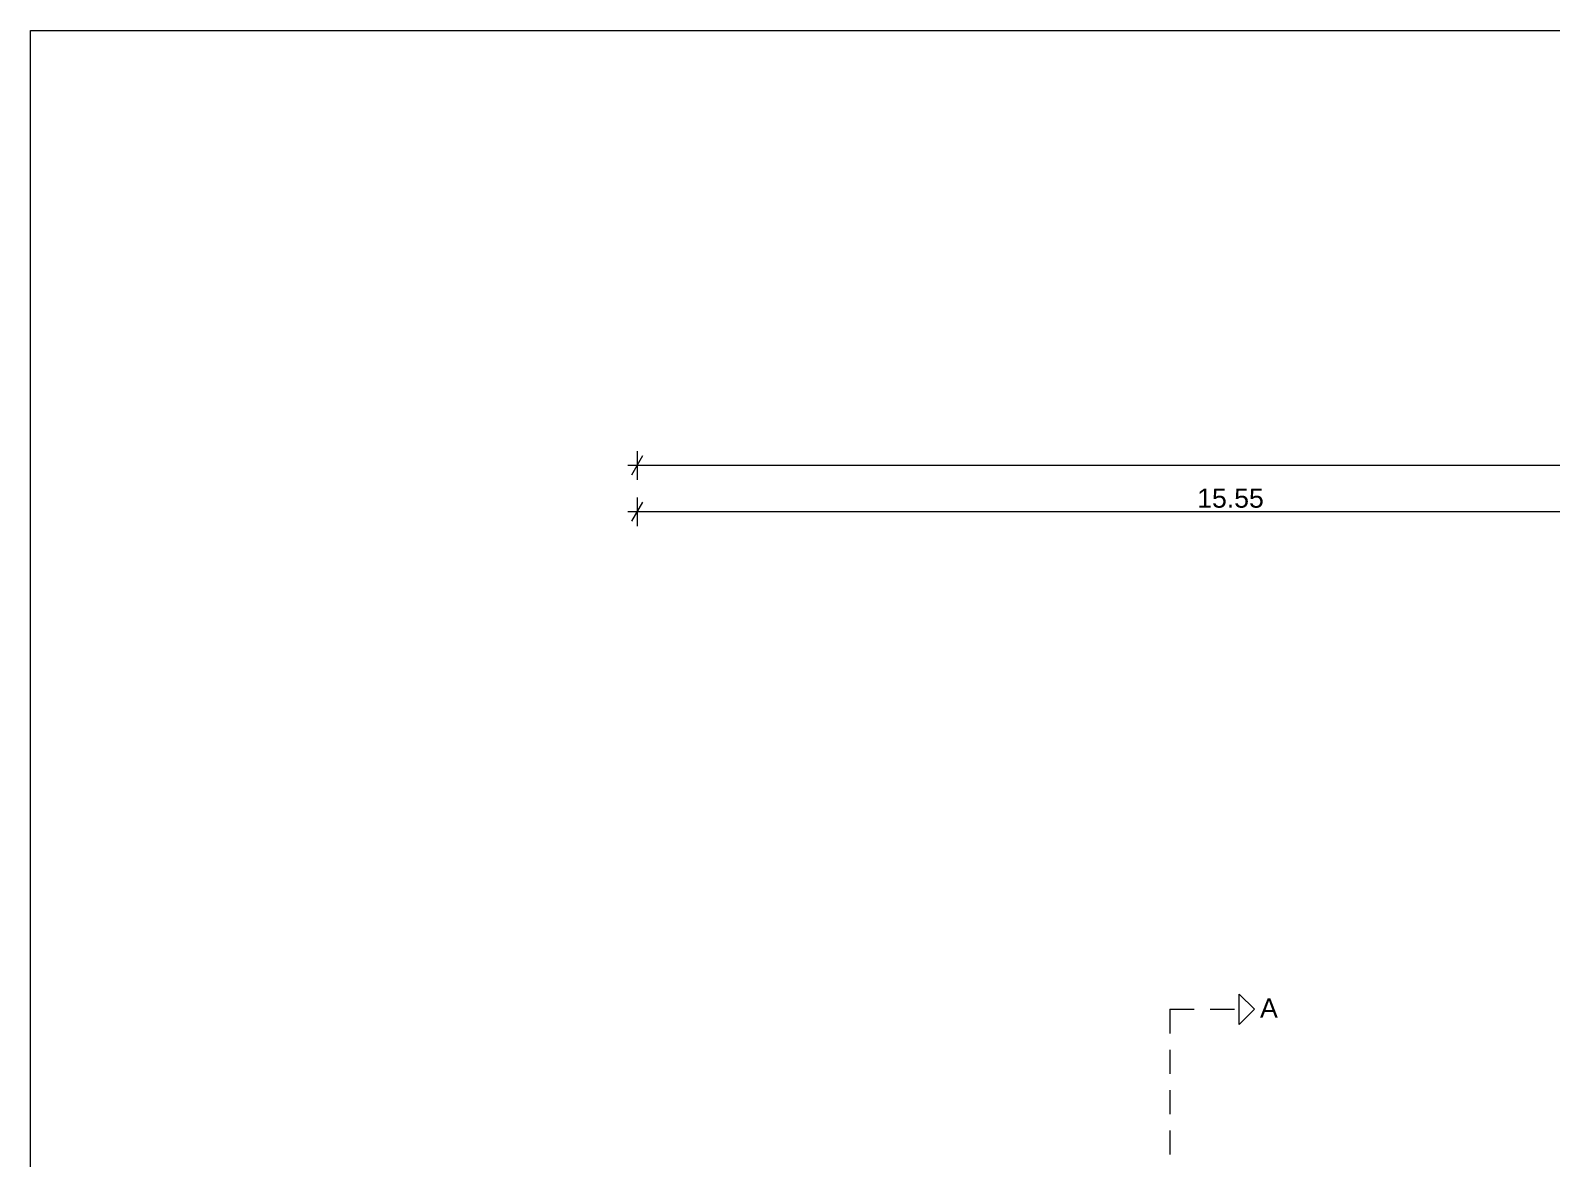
# Model space of a CAD drawing. Header units: feet. Extents: x 2796058 to 2855058, y -67651 to -26651.
# Drawn here: x 2796058 to 2816016, y -41447 to -26651 of the extents above; entities that cross this region are included whole.
import ezdxf

# ---------------------------------------------------------------- set-up
doc = ezdxf.new("R2010")
doc.units = ezdxf.units.FT
doc.header["$MEASUREMENT"] = 0
doc.linetypes.add('Long Dashed', pattern=[529.166651, 317.499995, -211.666656])
doc.layers.add('Dimensioning - General', color=7, linetype='Continuous')
doc.layers.add('Shell - Roof', color=7, linetype='Continuous')
for name, color, linetype, lineweight in [('Dimensioning - General_Pen_No__1', 7, 'Continuous', 0), ('Shell - Roof_Pen_No__20', 1, 'Continuous', 0), ('Shell - Roof_Pen_No__21', 7, 'Continuous', 0), ('Text blocks_Pen_No__20', 1, 'Continuous', 0)]:
    doc.layers.add(name, color=color, linetype=linetype, lineweight=lineweight)
doc.styles.add('GENERATED_STYLE_1', font='arial.ttf')
doc.dimstyles.new('GENERATED_STYLE__2', dxfattribs={"dimtxt": 250, "dimasz": 190, "dimexe": 0.18, "dimexo": 3, "dimgap": 0.09, "dimtad": 1, "dimtih": 1, "dimtoh": 1, "dimlfac": 0.001, "dimzin": 0, "dimdsep": 46, "dimtxsty": 'GENERATED_STYLE_1', "dimblk": 'ARROWHEAD_2', "dimblk1": 'ARROWHEAD_2', "dimblk2": 'ARROWHEAD_2', "dimcen": 0.09, "dimclrd": 7, "dimclre": 7, "dimclrt": 7, "dimadec": 0, "dimazin": 0, "dimtfac": 1, "dimtdec": 4, "dimtmove": 0, "dimatfit": 3, "dimfxl": 1, "dimtolj": 1, "dimtzin": 0, "dimarcsym": 0})

# ---------------------------------------------------------------- blocks, each defined once
blk = doc.blocks.new('Line_11', base_point=(2811008, -39490))
at = {"layer": 'Shell - Roof_Pen_No__20', "color": 1, "linetype": 'Continuous', "lineweight": 0}
for p, q in [((2812118, -39490), (2811918, -39290)), ((2811918, -39690), (2811918, -39290)), ((2812118, -39490), (2811918, -39690))]:
    blk.add_line(p, q, dxfattribs=at)
at = {"layer": 'Shell - Roof_Pen_No__20', "color": 1, "linetype": 'Long Dashed', "lineweight": 0}
blk.add_line((2811008, -39490), (2811918, -39490), dxfattribs=at)
blk = doc.blocks.new('*D120', base_point=(2247654, -76425))
at = {"layer": 'Dimensioning - General_Pen_No__1', "color": 7, "linetype": 'Continuous', "lineweight": 0, "transparency": 16777216}
for p, q in [((2804090, -32839), (2803946, -33089)), ((2804018, -32776), (2804018, -33151)), ((2819496, -33089), (2819640, -32839)), ((2819568, -32776), (2819568, -33151)), ((2804018, -32964), (2803896, -32964)), ((2819568, -32964), (2804018, -32964)), ((2819668, -32964), (2819568, -32964))]:
    blk.add_line(p, q, dxfattribs=at)
at = {"layer": 'Dimensioning - General_Pen_No__1', "color": 7, "lineweight": 0, "transparency": 16777216, "insert": (2811366, -32914), "char_height": 250, "attachment_point": 7, "style": 'GENERATED_STYLE_1'}
blk.add_mtext('\\A1;{\\pql;\\fArial|b0|i0|c0|p34;15.55}', dxfattribs=at)
blk = doc.blocks.new('ARROWHEAD_2')
at = {"color": 0, "linetype": 'Continuous', "lineweight": 0}
for p, q in [((0, 0), (-1, 0)), ((-0.38, -0.66), (0.38, 0.66))]:
    blk.add_line(p, q, dxfattribs=at)
blk = doc.blocks.new('*D121', base_point=(2247654, -76425))
at = {"layer": 'Dimensioning - General_Pen_No__1', "color": 7, "linetype": 'Continuous', "lineweight": 0, "transparency": 16777216}
for p, q in [((2804090, -32232), (2803946, -32482)), ((2804018, -32169), (2804018, -32544)), ((2835216, -32482), (2835360, -32232)), ((2835288, -32169), (2835288, -32544)), ((2804018, -32357), (2803896, -32357)), ((2835288, -32357), (2804018, -32357)), ((2835410, -32357), (2835288, -32357))]:
    blk.add_line(p, q, dxfattribs=at)
at = {"layer": 'Dimensioning - General_Pen_No__1', "color": 7, "lineweight": 0, "transparency": 16777216, "insert": (2819226, -32307), "char_height": 250, "attachment_point": 7, "style": 'GENERATED_STYLE_1'}
blk.add_mtext('\\A1;{\\pql;\\fArial|b0|i0|c0|p34;31.20}', dxfattribs=at)

msp = doc.modelspace()

# ---------------------------------------------------------------- linework, layer by layer
at = {"layer": 'Shell - Roof_Pen_No__20', "color": 1, "linetype": 'Long Dashed', "lineweight": 0}
msp.add_line((2811008.21, -39489.514), (2811008.21, -59108.963), dxfattribs=at)
at = {"layer": 'Shell - Roof_Pen_No__21', "color": 7, "linetype": 'Continuous', "lineweight": 0}
for p, q in [((2796057.579, -67651.285), (2796057.579, -26651.285)), ((2796057.579, -26651.285), (2855057.579, -26651.285))]:
    msp.add_line(p, q, dxfattribs=at)

# ---------------------------------------------------------------- block references
at = {"layer": 'Shell - Roof', "color": 1, "linetype": 'Long Dashed', "lineweight": 0}
msp.add_blockref('Line_11', (2811008.21, -39489.514), dxfattribs=at)

# ---------------------------------------------------------------- texts
at = {"layer": 'Text blocks_Pen_No__20', "color": 1, "linetype": 'Continuous', "lineweight": 0, "insert": (2812190.809, -39347.096), "char_height": 250, "attachment_point": 1, "style": 'GENERATED_STYLE_1'}
msp.add_mtext('\\A1;{\\pql;\\fArial|b0|i0|c0|p34;A}', dxfattribs=at)

# ---------------------------------------------------------------- dimensions: what is measured, and where the dimension line sits
at = {"layer": 'Dimensioning - General', "color": 7, "linetype": 'Continuous', "lineweight": 0}
for base, p1, p2, text, picture, middle in [((2804018.173, -32356.933), (2835288.173, -32383.537), (2804018.173, -42108.549), '31.20', '*D121', (2819645.745, -32181.933)), ((2804018.173, -32963.623), (2819568.173, -33049.663), (2804018.173, -44608.549), '15.55', '*D120', (2811785.745, -32788.623))]:
    dim = msp.add_linear_dim(base=base, p1=p1, p2=p2, angle=180, text=text, dimstyle='GENERATED_STYLE__2', dxfattribs=at)
    dim.commit()
    dim.dimension.update_dxf_attribs({"geometry": picture, "text_midpoint": middle, "dimtype": 160})

doc.saveas('drawing.dxf')
